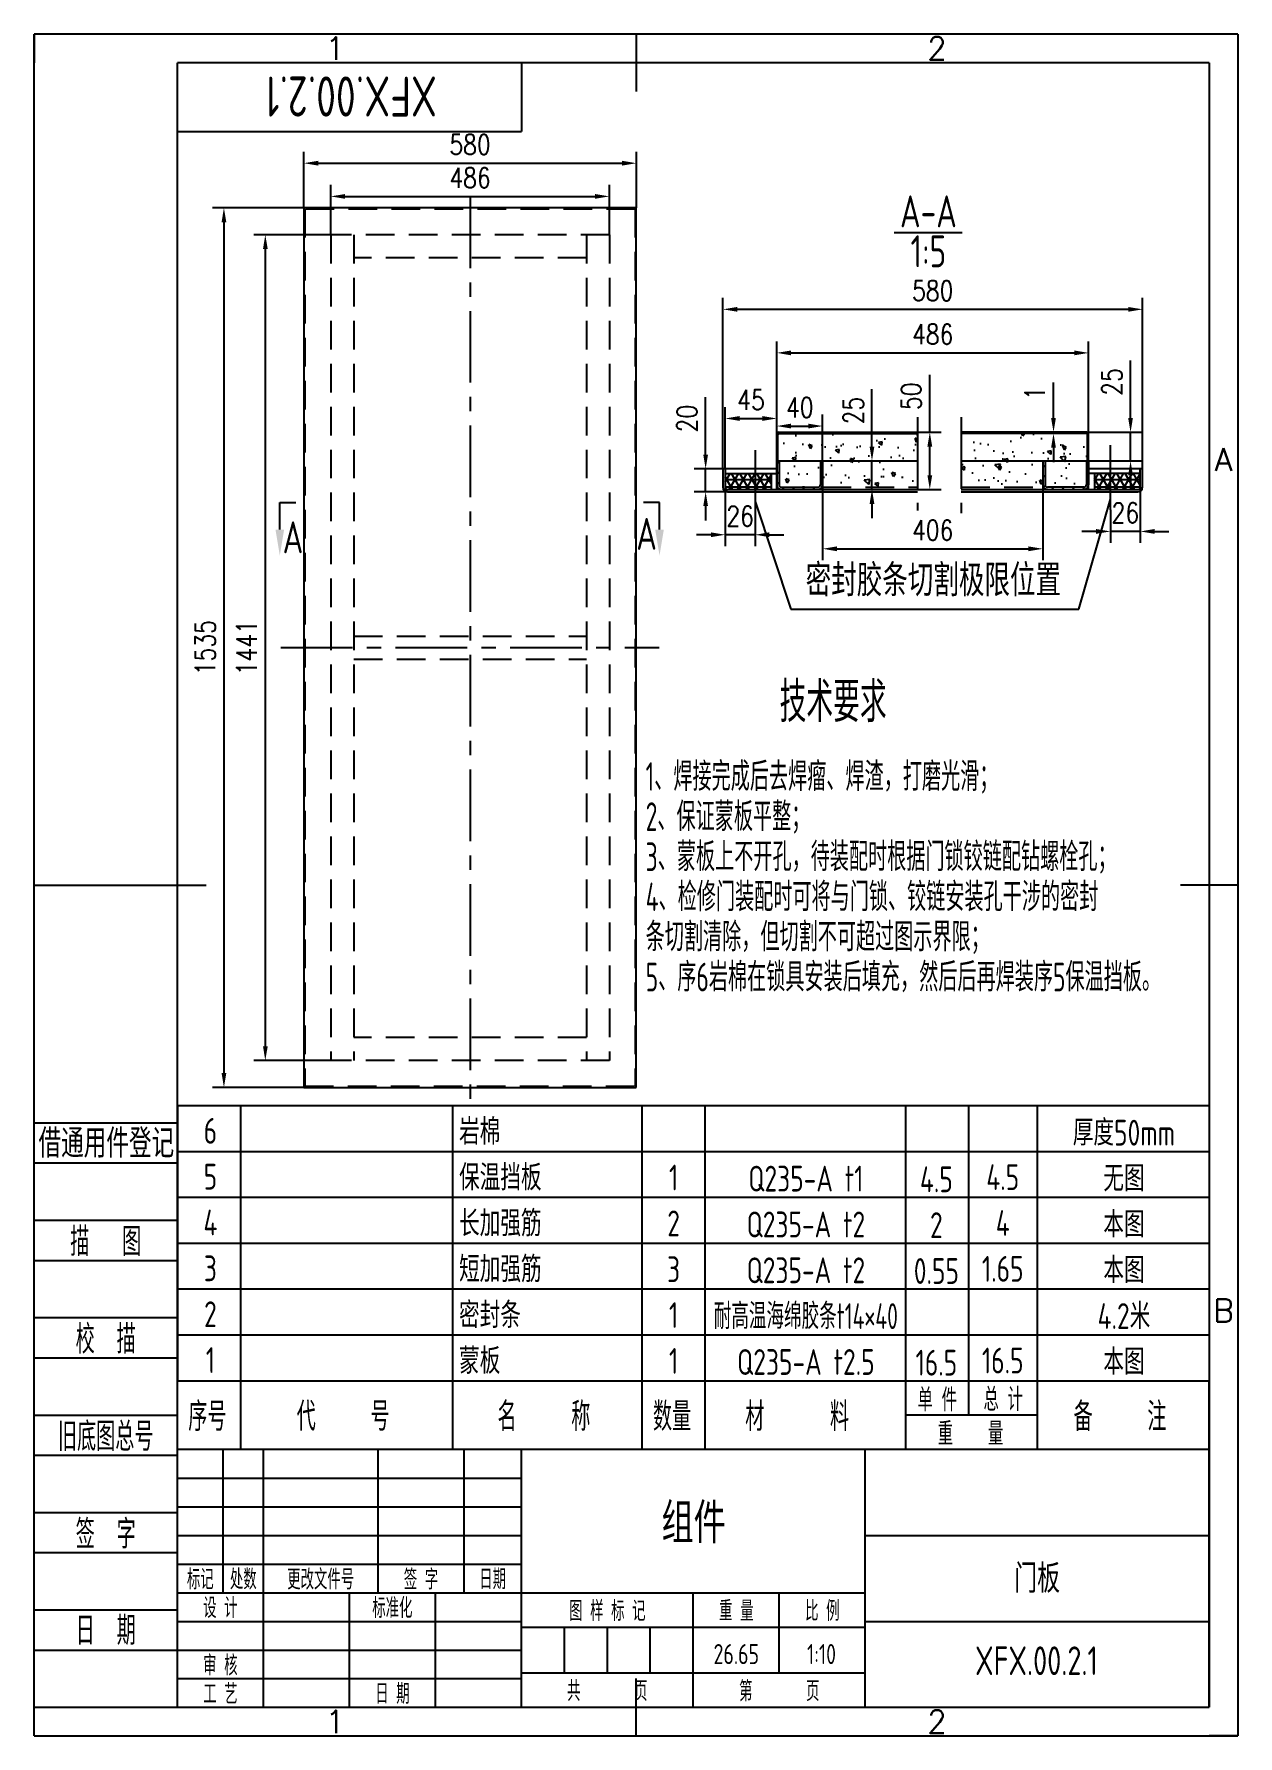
# Model space of a CAD drawing. Header units: inches. Extents: x -250 to 1850, y -50 to 2920.
import ezdxf
from ezdxf.enums import TextEntityAlignment as Align

# ---------------------------------------------------------------- set-up
doc = ezdxf.new("R2010")
doc.units = ezdxf.units.IN
doc.header["$LTSCALE"] = 100
for name, pattern in [('CENTER', [2, 1.25, -0.25, 0.25, -0.25]), ('DASHED', [0.75, 0.5, -0.25]), ('PHANTOM', [2.5, 1.25, -0.25, 0.25, -0.25, 0.25, -0.25])]:
    doc.linetypes.add(name, pattern=pattern)
for name, color, linetype in [('1轮廓实线层', 7, 'Continuous'), ('2细线层', 4, 'Continuous'), ('3中心线层', 1, 'CENTER'), ('4虚线层', 6, 'DASHED'), ('5剖面线层', 2, 'Continuous'), ('6文字层', 3, 'Continuous'), ('7标注层', 4, 'Continuous'), ('8符号标注层', 31, 'Continuous'), ('9双点划线层', 6, 'PHANTOM'), ('图框层', 7, 'Continuous')]:
    doc.layers.add(name, color=color, linetype=linetype)
doc.styles.add('PC_TEXTSTYLE', font='isocp.shx', dxfattribs={"width": 0.8, "bigfont": 'hzfs.shx'})
doc.styles.add('TH_GBDIM', font='romans.shx', dxfattribs={"width": 0.8, "bigfont": 'gbcbig.shx'})
doc.dimstyles.new('TH_GBDIM', dxfattribs={"dimscale": 10, "dimtxt": 3.5, "dimasz": 2.5, "dimexe": 2, "dimexo": 0, "dimgap": 1.5, "dimtad": 1, "dimdec": 1, "dimdsep": 46, "dimtxsty": 'TH_GBDIM', "dimcen": 2.5, "dimclrd": 130, "dimclre": 130, "dimclrt": 3, "dimadec": 0, "dimazin": 2, "dimtfac": 0.714286, "dimtdec": 1, "dimtmove": 0, "dimatfit": 3, "dimfxl": 0, "dimtzin": 0, "dimlwd": -1, "dimlwe": -1, "dimarcsym": 0})
pattern_1 = [(135, (-56.936, 104.058), (-6.735192, -6.735192), [])]
pattern_2 = [(140, (0, 0), (6.2752, 71.726), [7.5, -82.5]), (85, (0, 0), (-75.2192, -13.8751), [6, -66]), (190.4514, (0.52, 5.98), (-68.944, 57.851), [6.374, -70.1142]), (136.1842, (-20, 1e-15), (16.552, 106.724), [11.25, -123.75]), (186.6356, (-18.62, 8.89), (-97.4118, 93.4663), [9.561, -105.1713]), (81.184, (-20, 1e-15), (-97.412, 93.466), [9, -99]), (111, (-15, 10), (40.2619, 59.6907), [7.5, -82.5]), (56, (-15, 10), (-72.515, 24.3315), [6, -66]), (161.4514, (-11.645, 14.974), (-32.253, 84.0223), [6.374, -70.1142]), (127.5, (0, 0), (-33.28939, 1.21599), [0, -65.2, 0, -67, 0, -66.25]), (97.5, (0, 0), (-39.44117, 26.30695), [0, -38.2, 0, -63.7, 0, -25.25]), (57.5, (-1e-15, -22.3), (2.2555, 53.38224), [0, -25, 0, -78, 0, -103.5]), (47.5, (-2e-15, -32.3), (-10.0105, 58.3186), [0, -32.5, 0, -51.8, 0, -73.5])]

# ---------------------------------------------------------------- blocks, each defined once
blk = doc.blocks.new('*D5')
at = {"layer": '7标注层', "color": 130, "transparency": 16777216}
for p, q in [((220.6, 2616.7), (61.2, 2616.7)), ((81.2, 2591.7), (81.2, 1106.7)), ((220.6, 1081.7), (61.2, 1081.7))]:
    blk.add_line(p, q, dxfattribs=at)
for points in [[(77.1, 2591.7), (85.4, 2591.7), (81.2, 2616.7)], [(77.1, 1106.7), (85.4, 1106.7), (81.2, 1081.7)]]:
    blk.add_solid(points, dxfattribs=at)
at = {"layer": 'Defpoints', "color": 0, "transparency": 16777216}
for p in [(220.6, 2616.7), (81.2, 1081.7), (220.6, 1081.7)]:
    blk.add_point(p, dxfattribs=at)
at = {"layer": '7标注层', "color": 3, "transparency": 16777216, "insert": (48.7, 1849.2), "char_height": 35, "attachment_point": 5, "rotation": 90, "style": 'TH_GBDIM'}
blk.add_mtext('1535', dxfattribs=at)
blk = doc.blocks.new('*D6')
at = {"layer": '7标注层', "color": 130, "transparency": 16777216}
for p, q in [((220.6, 2616.7), (220.6, 2714.6)), ((800.6, 2616.7), (800.6, 2714.6)), ((245.6, 2694.6), (775.6, 2694.6))]:
    blk.add_line(p, q, dxfattribs=at)
for points in [[(245.6, 2698.8), (245.6, 2690.4), (220.6, 2694.6)], [(775.6, 2698.8), (775.6, 2690.4), (800.6, 2694.6)]]:
    blk.add_solid(points, dxfattribs=at)
at = {"layer": 'Defpoints', "color": 0, "transparency": 16777216}
for p in [(800.6, 2694.6), (220.6, 2616.7), (800.6, 2616.7)]:
    blk.add_point(p, dxfattribs=at)
at = {"layer": '7标注层', "color": 3, "transparency": 16777216, "insert": (510.6, 2727.1), "char_height": 35, "attachment_point": 5, "style": 'TH_GBDIM'}
blk.add_mtext('580', dxfattribs=at)
blk = doc.blocks.new('*D7')
at = {"layer": '7标注层', "color": 130, "transparency": 16777216}
for p, q in [((267.6, 2569.7), (133.4, 2569.7)), ((153.4, 2544.7), (153.4, 1153.7)), ((267.6, 1128.7), (133.4, 1128.7))]:
    blk.add_line(p, q, dxfattribs=at)
for points in [[(149.3, 2544.7), (157.6, 2544.7), (153.4, 2569.7)], [(149.3, 1153.7), (157.6, 1153.7), (153.4, 1128.7)]]:
    blk.add_solid(points, dxfattribs=at)
at = {"layer": 'Defpoints', "color": 0, "transparency": 16777216}
for p in [(267.6, 2569.7), (153.4, 1128.7), (267.6, 1128.7)]:
    blk.add_point(p, dxfattribs=at)
at = {"layer": '7标注层', "color": 3, "transparency": 16777216, "insert": (120.9, 1849.2), "char_height": 35, "attachment_point": 5, "rotation": 90, "style": 'TH_GBDIM'}
blk.add_mtext('1441', dxfattribs=at)
blk = doc.blocks.new('*D8')
at = {"layer": '7标注层', "color": 130, "transparency": 16777216}
for p, q in [((267.6, 2569.7), (267.6, 2656.7)), ((753.6, 2569.7), (753.6, 2656.7)), ((292.6, 2636.7), (728.6, 2636.7))]:
    blk.add_line(p, q, dxfattribs=at)
for points in [[(292.6, 2640.8), (292.6, 2632.5), (267.6, 2636.7)], [(728.6, 2640.8), (728.6, 2632.5), (753.6, 2636.7)]]:
    blk.add_solid(points, dxfattribs=at)
at = {"layer": 'Defpoints', "color": 0, "transparency": 16777216}
for p in [(753.6, 2636.7), (267.6, 2569.7), (753.6, 2569.7)]:
    blk.add_point(p, dxfattribs=at)
at = {"layer": '7标注层', "color": 3, "transparency": 16777216, "insert": (510.6, 2669.2), "char_height": 35, "attachment_point": 5, "style": 'TH_GBDIM'}
blk.add_mtext('486', dxfattribs=at)
blk = doc.blocks.new('*D9')
at = {"layer": '7标注层', "color": 130, "transparency": 16777216}
for p, q in [((951.6, 2161.1), (951.6, 2459.6)), ((976.6, 2439.6), (1658.6, 2439.6)), ((1683.6, 2161.1), (1683.6, 2459.6))]:
    blk.add_line(p, q, dxfattribs=at)
for points in [[(976.6, 2443.7), (976.6, 2435.4), (951.6, 2439.6)], [(1658.6, 2443.7), (1658.6, 2435.4), (1683.6, 2439.6)]]:
    blk.add_solid(points, dxfattribs=at)
at = {"layer": 'Defpoints', "color": 0, "transparency": 16777216}
for p in [(1683.6, 2439.6), (951.6, 2161.1), (1683.6, 2161.1)]:
    blk.add_point(p, dxfattribs=at)
at = {"layer": '7标注层', "color": 3, "transparency": 16777216, "insert": (1317.6, 2472.1), "char_height": 35, "attachment_point": 5, "style": 'TH_GBDIM'}
blk.add_mtext('580', dxfattribs=at)
blk = doc.blocks.new('*D10')
at = {"layer": '7标注层', "color": 130, "transparency": 16777216}
for p, q in [((1045.6, 2175.1), (1045.6, 2383.6)), ((1589.6, 2175.1), (1589.6, 2383.6)), ((1070.6, 2363.6), (1564.6, 2363.6))]:
    blk.add_line(p, q, dxfattribs=at)
for points in [[(1070.6, 2367.8), (1070.6, 2359.4), (1045.6, 2363.6)], [(1564.6, 2367.8), (1564.6, 2359.4), (1589.6, 2363.6)]]:
    blk.add_solid(points, dxfattribs=at)
at = {"layer": 'Defpoints', "color": 0, "transparency": 16777216}
for p in [(1589.6, 2363.6), (1045.6, 2175.1), (1589.6, 2175.1)]:
    blk.add_point(p, dxfattribs=at)
at = {"layer": '7标注层', "color": 3, "transparency": 16777216, "insert": (1317.6, 2396.1), "char_height": 35, "attachment_point": 5, "style": 'TH_GBDIM'}
blk.add_mtext('486', dxfattribs=at)
blk = doc.blocks.new('*D11')
at = {"layer": '7标注层', "color": 130, "transparency": 16777216}
for p, q in [((1045.6, 2175.1), (1045.6, 2255.9)), ((1070.6, 2235.9), (1100.6, 2235.9)), ((1125.6, 2175.1), (1125.6, 2255.9))]:
    blk.add_line(p, q, dxfattribs=at)
for points in [[(1070.6, 2240.1), (1070.6, 2231.7), (1045.6, 2235.9)], [(1100.6, 2240.1), (1100.6, 2231.7), (1125.6, 2235.9)]]:
    blk.add_solid(points, dxfattribs=at)
at = {"layer": 'Defpoints', "color": 0, "transparency": 16777216}
for p in [(1125.6, 2235.9), (1045.6, 2175.1), (1125.6, 2175.1)]:
    blk.add_point(p, dxfattribs=at)
at = {"layer": '7标注层', "color": 3, "transparency": 16777216, "insert": (1085.6, 2268.4), "char_height": 35, "attachment_point": 5, "style": 'TH_GBDIM'}
blk.add_mtext('40', dxfattribs=at)
blk = doc.blocks.new('*D12')
at = {"layer": '7标注层', "color": 130, "transparency": 16777216}
for p, q in [((921.5, 2186.1), (921.5, 2286.5)), ((951.6, 2161.1), (901.5, 2161.1)), ((921.5, 2121.1), (921.5, 2161.1)), ((959.6, 2121.1), (901.5, 2121.1)), ((921.5, 2096.1), (921.5, 2071.1))]:
    blk.add_line(p, q, dxfattribs=at)
for points in [[(917.3, 2186.1), (925.6, 2186.1), (921.5, 2161.1)], [(917.3, 2096.1), (925.6, 2096.1), (921.5, 2121.1)]]:
    blk.add_solid(points, dxfattribs=at)
at = {"layer": 'Defpoints', "color": 0, "transparency": 16777216}
for p in [(951.6, 2161.1), (921.5, 2121.1), (959.6, 2121.1)]:
    blk.add_point(p, dxfattribs=at)
at = {"layer": '7标注层', "color": 3, "transparency": 16777216, "insert": (889, 2248.8), "char_height": 35, "attachment_point": 5, "rotation": 90, "style": 'TH_GBDIM'}
blk.add_mtext('20', dxfattribs=at)
blk = doc.blocks.new('*D13')
at = {"layer": '7标注层', "color": 130, "transparency": 16777216}
for p, q in [((1211.6, 2200.1), (1211.6, 2300.5)), ((1125.6, 2175.1), (1231.6, 2175.1)), ((1211.6, 2125.1), (1211.6, 2175.1)), ((1117.6, 2125.1), (1231.6, 2125.1)), ((1211.6, 2100.1), (1211.6, 2075.1))]:
    blk.add_line(p, q, dxfattribs=at)
for points in [[(1207.5, 2200.1), (1215.8, 2200.1), (1211.6, 2175.1)], [(1207.5, 2100.1), (1215.8, 2100.1), (1211.6, 2125.1)]]:
    blk.add_solid(points, dxfattribs=at)
at = {"layer": 'Defpoints', "color": 0, "transparency": 16777216}
for p in [(1125.6, 2175.1), (1117.6, 2125.1), (1211.6, 2125.1)]:
    blk.add_point(p, dxfattribs=at)
at = {"layer": '7标注层', "color": 3, "transparency": 16777216, "insert": (1179.1, 2262.8), "char_height": 35, "attachment_point": 5, "rotation": 90, "style": 'TH_GBDIM'}
blk.add_mtext('25', dxfattribs=at)
blk = doc.blocks.new('*D17')
at = {"layer": '7标注层', "color": 130, "transparency": 16777216}
for p, q in [((955.6, 2129.1), (955.6, 2026.2)), ((1007.6, 2091.9), (1007.6, 2026.2)), ((930.6, 2046.2), (905.6, 2046.2)), ((1007.6, 2046.2), (955.6, 2046.2)), ((1032.6, 2046.2), (1057.6, 2046.2))]:
    blk.add_line(p, q, dxfattribs=at)
for points in [[(930.6, 2050.4), (930.6, 2042.1), (955.6, 2046.2)], [(1032.6, 2050.4), (1032.6, 2042.1), (1007.6, 2046.2)]]:
    blk.add_solid(points, dxfattribs=at)
at = {"layer": 'Defpoints', "color": 0, "transparency": 16777216}
for p in [(955.6, 2129.1), (1007.6, 2091.9), (955.6, 2046.2)]:
    blk.add_point(p, dxfattribs=at)
at = {"layer": '7标注层', "color": 3, "transparency": 16777216, "insert": (981.6, 2078.7), "char_height": 35, "attachment_point": 5, "style": 'TH_GBDIM'}
blk.add_mtext('26', dxfattribs=at)
blk = doc.blocks.new('*D18')
at = {"layer": '7标注层', "color": 130, "transparency": 16777216}
for p, q in [((1679.6, 2129.1), (1679.6, 2032)), ((1627.6, 2089.5), (1627.6, 2032)), ((1602.6, 2052), (1577.6, 2052)), ((1679.6, 2052), (1627.6, 2052)), ((1704.6, 2052), (1729.6, 2052))]:
    blk.add_line(p, q, dxfattribs=at)
for points in [[(1602.6, 2056.2), (1602.6, 2047.8), (1627.6, 2052)], [(1704.6, 2056.2), (1704.6, 2047.8), (1679.6, 2052)]]:
    blk.add_solid(points, dxfattribs=at)
at = {"layer": 'Defpoints', "color": 0, "transparency": 16777216}
for p in [(1679.6, 2129.1), (1627.6, 2089.5), (1627.6, 2052)]:
    blk.add_point(p, dxfattribs=at)
at = {"layer": '7标注层', "color": 3, "transparency": 16777216, "insert": (1653.6, 2084.5), "char_height": 35, "attachment_point": 5, "style": 'TH_GBDIM'}
blk.add_mtext('26', dxfattribs=at)
blk = doc.blocks.new('*D19')
at = {"layer": '7标注层', "color": 130, "transparency": 16777216}
for p, q in [((1125.6, 2125.1), (1125.6, 2001.7)), ((1509.6, 2125.1), (1509.6, 2001.7)), ((1150.6, 2021.7), (1484.6, 2021.7))]:
    blk.add_line(p, q, dxfattribs=at)
for points in [[(1150.6, 2025.9), (1150.6, 2017.5), (1125.6, 2021.7)], [(1484.6, 2025.9), (1484.6, 2017.5), (1509.6, 2021.7)]]:
    blk.add_solid(points, dxfattribs=at)
at = {"layer": 'Defpoints', "color": 0, "transparency": 16777216}
for p in [(1125.6, 2125.1), (1509.6, 2125.1), (1509.6, 2021.7)]:
    blk.add_point(p, dxfattribs=at)
at = {"layer": '7标注层', "color": 3, "transparency": 16777216, "insert": (1317.6, 2054.2), "char_height": 35, "attachment_point": 5, "style": 'TH_GBDIM'}
blk.add_mtext('406', dxfattribs=at)
blk = doc.blocks.new('*D21')
at = {"layer": '7标注层', "color": 130, "transparency": 16777216}
for p, q in [((1312.5, 2225.1), (1312.5, 2325.5)), ((1290.8, 2225.1), (1332.5, 2225.1)), ((1312.5, 2150.1), (1312.5, 2200.1)), ((1290.8, 2125.1), (1332.5, 2125.1))]:
    blk.add_line(p, q, dxfattribs=at)
for points in [[(1308.3, 2200.1), (1316.7, 2200.1), (1312.5, 2225.1)], [(1308.3, 2150.1), (1316.7, 2150.1), (1312.5, 2125.1)]]:
    blk.add_solid(points, dxfattribs=at)
at = {"layer": 'Defpoints', "color": 0, "transparency": 16777216}
for p in [(1290.8, 2225.1), (1312.5, 2225.1), (1290.8, 2125.1)]:
    blk.add_point(p, dxfattribs=at)
at = {"layer": '7标注层', "color": 3, "transparency": 16777216, "insert": (1280, 2287.8), "char_height": 35, "attachment_point": 5, "rotation": 90, "style": 'TH_GBDIM'}
blk.add_mtext('50', dxfattribs=at)
blk = doc.blocks.new('*D22')
at = {"layer": '7标注层', "color": 130, "transparency": 16777216}
for p, q in [((1662.7, 2250.1), (1662.7, 2350.5)), ((1443.5, 2225.1), (1682.7, 2225.1)), ((1662.7, 2175.1), (1662.7, 2225.1)), ((1443.5, 2175.1), (1682.7, 2175.1)), ((1662.7, 2150.1), (1662.7, 2125.1))]:
    blk.add_line(p, q, dxfattribs=at)
for points in [[(1658.5, 2250.1), (1666.8, 2250.1), (1662.7, 2225.1)], [(1658.5, 2150.1), (1666.8, 2150.1), (1662.7, 2175.1)]]:
    blk.add_solid(points, dxfattribs=at)
at = {"layer": 'Defpoints', "color": 0, "transparency": 16777216}
for p in [(1443.5, 2225.1), (1662.7, 2225.1), (1443.5, 2175.1)]:
    blk.add_point(p, dxfattribs=at)
at = {"layer": '7标注层', "color": 3, "transparency": 16777216, "insert": (1630.2, 2312.8), "char_height": 35, "attachment_point": 5, "rotation": 90, "style": 'TH_GBDIM'}
blk.add_mtext('25', dxfattribs=at)
blk = doc.blocks.new('*D23')
at = {"layer": '7标注层', "color": 130, "transparency": 16777216}
for p, q in [((1528.3, 2250.1), (1528.3, 2311.8)), ((1534.4, 2225.1), (1508.3, 2225.1)), ((1534.4, 2223.1), (1508.3, 2223.1)), ((1528.3, 2223.1), (1528.3, 2225.1)), ((1528.3, 2198.1), (1528.3, 2173.1))]:
    blk.add_line(p, q, dxfattribs=at)
for points in [[(1524.1, 2250.1), (1532.4, 2250.1), (1528.3, 2225.1)], [(1524.1, 2198.1), (1532.4, 2198.1), (1528.3, 2223.1)]]:
    blk.add_solid(points, dxfattribs=at)
at = {"layer": 'Defpoints', "color": 0, "transparency": 16777216}
for p in [(1528.3, 2225.1), (1534.4, 2225.1), (1534.4, 2223.1)]:
    blk.add_point(p, dxfattribs=at)
at = {"layer": '7标注层', "color": 3, "transparency": 16777216, "insert": (1495.8, 2293.5), "char_height": 35, "attachment_point": 5, "rotation": 90, "style": 'TH_GBDIM'}
blk.add_mtext('1', dxfattribs=at)
blk = doc.blocks.new('*D24')
at = {"layer": '7标注层', "color": 130, "transparency": 16777216}
for p, q in [((955.6, 2161.1), (955.6, 2269.1)), ((1045.6, 2156.8), (1045.6, 2269.1)), ((980.6, 2249.1), (1020.6, 2249.1))]:
    blk.add_line(p, q, dxfattribs=at)
for points in [[(980.6, 2253.3), (980.6, 2244.9), (955.6, 2249.1)], [(1020.6, 2253.3), (1020.6, 2244.9), (1045.6, 2249.1)]]:
    blk.add_solid(points, dxfattribs=at)
at = {"layer": 'Defpoints', "color": 0, "transparency": 16777216}
for p in [(1045.6, 2249.1), (955.6, 2161.1), (1045.6, 2156.8)]:
    blk.add_point(p, dxfattribs=at)
at = {"layer": '7标注层', "color": 3, "transparency": 16777216, "insert": (1000.6, 2281.6), "char_height": 35, "attachment_point": 5, "style": 'TH_GBDIM'}
blk.add_mtext('45', dxfattribs=at)
blk = doc.blocks.new('PC_TITLE_BLOCK')
at = {"layer": '1轮廓实线层'}
for p, q in [((0, 45), (-180, 45)), ((-180, 0), (-180, 45)), ((-172, 20), (-172, 45)), ((-165, 20), (-165, 45)), ((-145, 20), (-145, 45)), ((-130, 20), (-130, 45)), ((-120, 0), (-120, 45)), ((-60, 30), (0, 30)), ((-180, 20), (-60, 20)), ((-165, 0), (-165, 20)), ((-150, 0), (-150, 20)), ((-135, 0), (-135, 20)), ((-60, 15), (0, 15)), ((-180, 0), (0, 0))]:
    blk.add_line(p, q, dxfattribs=at)
at = {"layer": '1轮廓实线层', "color": 7}
for p, q in [((-60, 0), (-60, 45)), ((-180, 25), (-120, 25))]:
    blk.add_line(p, q, dxfattribs=at)
at = {"layer": '2细线层'}
for p, q in [((-180, 40), (-120, 40)), ((-180, 35), (-120, 35)), ((-180, 30), (-120, 30)), ((-90, 0), (-90, 20)), ((-75, 6), (-75, 20)), ((-180, 15), (-120, 15)), ((-120, 14), (-60, 14)), ((-112.5, 6), (-112.5, 14)), ((-105, 6), (-105, 14)), ((-97.5, 6), (-97.5, 14)), ((-180, 10), (-120, 10)), ((-120, 6), (-60, 6)), ((-180, 5), (-120, 5))]:
    blk.add_line(p, q, dxfattribs=at)
at = {"layer": '图框层'}
blk.add_line((0, 0), (0, 45), dxfattribs=at)
at = {"layer": '6文字层', "style": 'PC_TEXTSTYLE', "width": 0.667}
for s, p in [('标记', (-176, 22.5)), ('处数', (-168.5, 22.5)), (' 更改文件号 ', (-155, 22.5)), (' 签 字 ', (-137.5, 22.5)), (' 日期 ', (-125, 22.5)), (' 设 计 ', (-172.5, 17.51)), (' 标准化 ', (-142.5, 17.51)), (' 图 样 标 记 ', (-105, 17)), (' 重 量 ', (-82.5, 17)), (' 比 例 ', (-67.5, 17)), (' 审 核 ', (-172.5, 7.5)), (' 工 艺 ', (-172.5, 2.5)), (' 日 期 ', (-142.5, 2.5)), ('共       页', (-105, 3)), ('第       页', (-75, 3))]:
    blk.add_text(s, height=3.5, dxfattribs=at).set_placement(p, align=Align.MIDDLE)
at = {"layer": '6文字层', "style": 'PC_TEXTSTYLE', "flags": 8}
for tag, height, width, p, p2 in [('企业名称', 5, 1.98445, (-54.29, 34.82), (-5.27, 34.82)), ('产品名称或材料标记', 7, 0.600652, (-113.46, 28.64), (-66.42, 28.64)), ('图样名称', 5, 2.004495, (-54.79, 19.98), (-5.27, 19.98)), ('标准化', 3.5, 1.023147, (-133.83, 15.37), (-120.75, 15.37)), ('审核', 3.5, 1.579393, (-163.99, 5.37), (-150.63, 5.37)), ('重量', 3.5, 1.408247, (-88.46, 7.54), (-76.55, 7.54)), ('比例', 3.5, 1.385287, (-73.35, 7.54), (-61.93, 7.54)), ('图样代号', 5, 2.006536, (-54.79, 5.63), (-5.52, 5.63)), ('工艺', 3.5, 1.621807, (-164.21, 0.37), (-150.89, 0.37)), ('日期', 3.5, 1.560088, (-133.83, 0.37), (-120.75, 0.37)), ('共几页', 3.5, 0.557144, (-108.07, 0.63), (-101.05, 0.63))]:
    blk.add_attdef(tag, text='', height=height, dxfattribs=dict(at, width=width)).set_placement(p, p2, align=Align.FIT)
at = {"layer": '6文字层', "style": 'PC_TEXTSTYLE', "width": 9.905045, "flags": 8}
blk.add_attdef('设计', text='', height=3.5, rotation=358.4644, dxfattribs=at).set_placement((-164.23, 15.37), (-150.37, 15), align=Align.FIT)
at = {"layer": '6文字层', "color": 3, "style": 'PC_TEXTSTYLE', "width": 0.56476, "flags": 8}
blk.add_attdef('第几页', text='', height=3.5, dxfattribs=at).set_placement((-78.29, 0.75), (-71.16, 0.75), align=Align.FIT)
at = {"layer": '6文字层', "ltscale": 10, "style": 'PC_TEXTSTYLE', "flags": 1}
blk.add_attdef('图纸张数', (-58.68, -0.49), '', height=2.5, dxfattribs=at)
blk = doc.blocks.new('PC_FJL_BLOCK')
at = {"layer": '2细线层'}
for p, q in [((-25, 102), (0, 102)), ((-25, 95), (0, 95)), ((-25, 85), (0, 85)), ((-25, 78), (0, 78)), ((-25, 68), (0, 68)), ((-25, 61), (0, 61)), ((-25, 51), (0, 51)), ((-25, 44), (0, 44)), ((-25, 34), (0, 34)), ((-25, 27), (0, 27)), ((-25, 17), (0, 17)), ((-25, 10), (0, 10)), ((-25, 0), (0, 0))]:
    blk.add_line(p, q, dxfattribs=at)
at = {"layer": '6文字层', "color": 3, "style": 'PC_TEXTSTYLE', "width": 0.715685}
blk.add_text('借通用件登记', height=5, dxfattribs=at).set_placement((-24.22, 95.91), (-0.56, 95.91), align=Align.FIT)
at = {"layer": '6文字层', "color": 3, "style": 'PC_TEXTSTYLE'}
for s, width, p in [('描   图', 0.6667, (-12.5, 81.5)), ('校  描', 0.667, (-12.5, 64.5)), ('旧底图总号', 0.667, (-12.5, 47.5)), ('签  字', 0.667, (-12.5, 30.5)), ('日  期', 0.667, (-12.49, 13.6))]:
    blk.add_text(s, height=5, dxfattribs=dict(at, width=width)).set_placement(p, align=Align.MIDDLE)
at = {"layer": '6文字层', "style": 'PC_TEXTSTYLE'}
for tag, width, p, p2 in [('借通用件登记', 0.671328, (-23.44, 86.36), (-1.25, 86.36)), ('描图', 2.120922, (-23.44, 69.36), (-1.25, 69.36)), ('校图', 2.149976, (-23.75, 52.06), (-1.25, 52.06)), ('旧底图总号', 0.761452, (-22.84, 35.67), (-1.86, 35.67)), ('签字', 2.026939, (-23.14, 18.37), (-1.56, 18.37)), ('日期', 1.89999, (-22.84, 1.37), (-2.17, 1.37))]:
    blk.add_attdef(tag, text='', height=5, dxfattribs=dict(at, width=width)).set_placement(p, p2, align=Align.FIT)
blk = doc.blocks.new('PC_TYDH_BLOCK')
at = {"layer": '2细线层', "linetype": 'Continuous'}
for p in [(60, 0), (0, -12)]:
    blk.add_line(p, (60, -12), dxfattribs=at)
at = {"layer": '6文字层', "style": 'PC_TEXTSTYLE', "width": 1.815486}
blk.add_attdef('图样代号', text='', height=7, rotation=180, dxfattribs=at).set_placement((58.24, -2.4), (2.35, -2.4), align=Align.FIT)
blk = doc.blocks.new('PC_MXBTITLERECORD')
at = {"layer": '1轮廓实线层'}
for p, q in [((-180, 0), (-180, 12)), ((0, 0), (0, 12))]:
    blk.add_line(p, q, dxfattribs=at)
at = {"layer": '2细线层'}
for p, q in [((-169, 12), (-169, 0)), ((-132, 12), (-132, 0)), ((-99, 12), (-99, 0)), ((-88, 12), (-88, 0)), ((-53, 12), (-53, 0)), ((-42, 12), (-42, 6)), ((-30, 12), (-30, 0)), ((-30, 6), (-53, 6))]:
    blk.add_line(p, q, dxfattribs=at)
at = {"style": 'PC_TEXTSTYLE', "flags": 1}
blk.add_attdef('Fo oFShowMe', (-53, 6), '', height=0.00000005, dxfattribs=at)
at = {"layer": '6文字层', "style": 'PC_TEXTSTYLE', "width": 0.667}
for s, height, p in [('单 件', 4, (-47.45, 8.84)), ('总 计', 4, (-35.96, 8.94)), ('序号', 5, (-174.77, 6)), ('代     号', 5, (-151.09, 6)), ('名     称', 5, (-116.06, 6)), ('数量', 5, (-93.71, 6)), ('材      料', 5, (-71.89, 6)), ('备     注', 5, (-15.57, 6)), ('重    量', 4, (-41.65, 2.94))]:
    blk.add_text(s, height=height, dxfattribs=at).set_placement(p, align=Align.MIDDLE)
blk = doc.blocks.new('PC_MXB_BLOCK')
at = {"layer": '1轮廓实线层'}
for p, q in [((-180, 8), (-180, 0)), ((0, 8), (0, 0))]:
    blk.add_line(p, q, dxfattribs=at)
at = {"layer": '2细线层'}
for p, q in [((-180, 8), (0, 8)), ((-169, 8), (-169, 0)), ((-132, 8), (-132, 0)), ((-99, 8), (-99, 0)), ((-88, 8), (-88, 0)), ((-53, 8), (-53, 0)), ((-42, 8), (-42, 0)), ((-30, 8), (-30, 0)), ((-180, 0), (0, 0))]:
    blk.add_line(p, q, dxfattribs=at)
at = {"layer": '6文字层', "style": 'PC_TEXTSTYLE'}
for tag, width, p, p2 in [('序号', 0.769182, (-178.38, 1.35), (-170.09, 1.35)), ('代号', 3.14773, (-168.05, 1.35), (-134.11, 1.35)), ('名称', 2.802424, (-130.87, 1.2), (-100.28, 1.2)), ('数量', 0.817449, (-97.88, 1.2), (-89, 1.2)), ('材料', 2.943328, (-86.43, 1.01), (-54.3, 1.01)), ('总重', 0.958888, (-41.2, 1.27), (-30.86, 1.27)), ('备注', 2.494074, (-28.61, 1.02), (-1.16, 1.02)), ('单重', 0.854038, (-52.21, 0.89), (-43, 0.89))]:
    blk.add_attdef(tag, text='', height=4.5, dxfattribs=dict(at, width=width)).set_placement(p, p2, align=Align.FIT)

msp = doc.modelspace()

# ---------------------------------------------------------------- hatches: boundary and pattern name
at = {"layer": '5剖面线层'}
h = msp.add_hatch(dxfattribs=at)
h.set_pattern_fill('ANSI31', color=256, scale=3, angle=90)
h.set_pattern_definition(pattern_1)
h.paths.add_polyline_path([(1290.81, 2223.15), (1290.81, 2225.15), (1049.6, 2225.15, 0.4142136), (1045.6, 2221.15), (1045.6, 2175.15), (1047.6, 2175.15), (1047.6, 2221.15, -0.4142136), (1049.6, 2223.15)])
h = msp.add_hatch(dxfattribs=at)
h.set_pattern_fill('混凝土', color=256, scale=10, angle=90)
h.set_pattern_definition(pattern_2)
h.paths.add_polyline_path([(1290.81, 2223.15), (1049.6, 2223.15, 0.4142136), (1047.6, 2221.15), (1047.6, 2175.15), (1290.81, 2175.15)])
h.paths.add_polyline_path([(1121.6, 2175.15), (1049.6, 2175.15), (1049.6, 2133.15, 0.4142136), (1053.6, 2129.15), (1117.6, 2129.15, 0.4142136), (1121.6, 2133.15)])
h.paths.add_polyline_path([(1290.81, 2175.15), (1125.6, 2175.15), (1125.6, 2129.15), (1290.81, 2129.15)])
h = msp.add_hatch(dxfattribs=at)
h.set_pattern_fill('ANSI31', color=256, scale=3, angle=90)
h.set_pattern_definition(pattern_1)
h.paths.add_polyline_path([(1585.57, 2223.15, -0.4142136), (1587.57, 2221.15), (1587.57, 2175.15), (1589.57, 2175.15), (1589.57, 2221.15, 0.4142136), (1585.57, 2225.15), (1367.45, 2225.15), (1367.45, 2223.15)])
h = msp.add_hatch(dxfattribs=at)
h.set_pattern_fill('混凝土', color=256, scale=10, angle=90)
h.set_pattern_definition(pattern_2)
h.paths.add_polyline_path([(1509.57, 2175.15), (1367.45, 2175.15), (1367.45, 2129.15), (1509.57, 2129.15)])
h.paths.add_polyline_path([(1585.57, 2175.15), (1513.57, 2175.15), (1513.57, 2133.15, 0.4142136), (1517.57, 2129.15), (1581.57, 2129.15, 0.4142136), (1585.57, 2133.15)])
h.paths.add_polyline_path([(1587.57, 2221.15, 0.4142136), (1585.57, 2223.15), (1367.45, 2223.15), (1367.45, 2175.15), (1509.57, 2175.15), (1587.57, 2175.15)])
h = msp.add_hatch(dxfattribs=at)
h.set_pattern_fill('ANSI31', color=256, scale=4)
h.set_pattern_definition([(45, (-1300.291, -1972.055), (-8.980256, 8.980256), [])])
h.paths.add_polyline_path([(1049.6, 2175.15), (1045.6, 2175.15), (1045.6, 2133.15, 0.4142136), (1053.6, 2125.15), (1117.6, 2125.15, 0.4142136), (1125.6, 2133.15), (1125.6, 2175.15), (1121.6, 2175.15), (1121.6, 2133.15, -0.4142136), (1117.6, 2129.15), (1053.6, 2129.15, -0.4142136), (1049.6, 2133.15)])
h = msp.add_hatch(dxfattribs=at)
h.set_pattern_fill('ANSI31', color=256, scale=4)
h.set_pattern_definition([(45, (-1728.317, -1972.055), (-8.980256, 8.980256), [])])
h.paths.add_polyline_path([(1585.57, 2175.15), (1589.57, 2175.15), (1589.57, 2133.15, -0.4142136), (1581.57, 2125.15), (1517.57, 2125.15, -0.4142136), (1509.57, 2133.15), (1509.57, 2175.15), (1513.57, 2175.15), (1513.57, 2133.15, 0.4142136), (1517.57, 2129.15), (1581.57, 2129.15, 0.4142136), (1585.57, 2133.15)])
h = msp.add_hatch(dxfattribs=at)
h.set_pattern_fill('NET3', color=256, scale=4)
h.set_pattern_definition([(0, (-1300.291, -1972.055), (0, 12.7), []), (60, (-1300.291, -1972.055), (-10.998523, 6.35), []), (120, (-1300.291, -1972.055), (-10.998523, -6.35), [])])
h.paths.add_polyline_path([(955.6, 2153.15), (955.6, 2129.15, 0.4142136), (959.6, 2125.15), (1035.6, 2125.15), (1035.6, 2153.15)])
h = msp.add_hatch(dxfattribs=at)
h.set_pattern_fill('NET3', color=256, scale=4)
h.set_pattern_definition([(0, (-1728.317, -1972.055), (0, 12.7), []), (60, (-1728.317, -1972.055), (-10.998523, 6.35), []), (120, (-1728.317, -1972.055), (-10.998523, -6.35), [])])
h.paths.add_polyline_path([(1599.57, 2153.15), (1679.57, 2153.15), (1679.57, 2129.15, -0.4142136), (1675.57, 2125.15), (1599.57, 2125.15)])

# ---------------------------------------------------------------- linework, layer by layer
for p, q in [((1250.52, 2573.86), (1369.11, 2573.86)), ((1045.6, 2175.15), (1045.6, 2133.15)), ((1589.57, 2175.15), (1589.57, 2133.15)), ((1035.6, 2153.15), (1035.6, 2125.15))]:
    msp.add_line(p, q)
at = {"layer": '1轮廓实线层'}
for p, q in [((800, 2920), (800, 2820)), ((-250, 1435), (50, 1435)), ((1850, 1435), (1750, 1435)), ((800, -50), (800, 50))]:
    msp.add_line(p, q, dxfattribs=at)
at = {"layer": '1轮廓实线层', "color": 0}
for p, q in [((220.57, 2616.67), (220.57, 1081.67)), ((800.57, 2616.67), (220.57, 2616.67)), ((800.57, 1081.67), (800.57, 2616.67)), ((220.57, 1081.67), (800.57, 1081.67))]:
    msp.add_line(p, q, dxfattribs=at)
at = {"layer": '2细线层'}
for p, q in [((-250, -50), (-250, 2920)), ((1850, 2920), (-250, 2920)), ((-250, 2920), (-250, 2870)), ((800, 2920), (800, 2870)), ((1850, 2920), (1850, -50)), ((1045.6, 2125.15), (1045.6, 2221.15)), ((1047.6, 2175.15), (1047.6, 2221.15)), ((1049.6, 2225.15), (1290.81, 2225.15)), ((1049.6, 2223.15), (1290.81, 2223.15)), ((1585.57, 2225.15), (1367.45, 2225.15)), ((1585.57, 2223.15), (1367.45, 2223.15)), ((1587.57, 2175.15), (1587.57, 2221.15)), ((1589.57, 2125.15), (1589.57, 2221.15)), ((1045.6, 2175.15), (1290.81, 2175.15)), ((1049.6, 2175.15), (1049.6, 2133.15)), ((1121.6, 2175.15), (1121.6, 2133.15)), ((1125.6, 2175.15), (1125.6, 2125.15)), ((1367.45, 2175.15), (1589.57, 2175.15)), ((1509.57, 2175.15), (1509.57, 2125.15)), ((1513.57, 2175.15), (1513.57, 2133.15)), ((1585.57, 2175.15), (1585.57, 2133.15)), ((951.6, 2161.15), (951.6, 2129.15)), ((1045.6, 2161.15), (951.6, 2161.15)), ((955.6, 2161.15), (955.6, 2129.15)), ((955.6, 2153.15), (1045.6, 2153.15)), ((1683.57, 2161.15), (1589.57, 2161.15)), ((1679.57, 2153.15), (1589.57, 2153.15)), ((1599.57, 2153.15), (1599.57, 2125.15)), ((1679.57, 2129.15), (1679.57, 2161.15)), ((1683.57, 2129.15), (1683.57, 2161.15)), ((959.6, 2125.15), (1290.81, 2125.15)), ((959.6, 2121.15), (1290.81, 2121.15)), ((1053.6, 2129.15), (1117.6, 2129.15)), ((1367.45, 2125.15), (1675.57, 2125.15)), ((1367.45, 2121.15), (1675.57, 2121.15)), ((1581.57, 2129.15), (1517.57, 2129.15)), ((1007.6, 2104.18), (1070.37, 1916.23)), ((1572.55, 1916.23), (1627.57, 2108.26)), ((1070.37, 1916.23), (1572.55, 1916.23)), ((1850, 1435), (1800, 1435)), ((-250, -50), (-250, 0)), ((800, -50), (800, 0)), ((-250, -50), (1850, -50)), ((1850, -50), (1800, -50))]:
    msp.add_line(p, q, dxfattribs=at)
for centre, radius, start, end in [((1049.6, 2221.15), 4, 90, 180), ((1049.6, 2221.15), 2, 90, 180), ((1585.57, 2221.15), 4, 0, 90), ((1585.57, 2221.15), 2, 0, 90), ((959.6, 2129.15), 8, 180, 270), ((959.6, 2129.15), 4, 180, 270), ((1053.6, 2133.15), 8, 180, 270), ((1053.6, 2133.15), 4, 180, 270), ((1117.6, 2133.15), 4, 270, 0), ((1117.6, 2133.15), 8, 270, 0), ((1517.57, 2133.15), 8, 180, 270), ((1517.57, 2133.15), 4, 180, 270), ((1581.57, 2133.15), 4, 270, 0), ((1581.57, 2133.15), 8, 270, 0), ((1675.57, 2129.15), 4, 270, 0), ((1675.57, 2129.15), 8, 270, 0)]:
    msp.add_arc(centre, radius, start, end, dxfattribs=at)
at = {"layer": '3中心线层'}
for p, q in [((510.57, 2636.67), (510.57, 1051.67)), ((180.57, 1849.17), (840.57, 1849.17))]:
    msp.add_line(p, q, dxfattribs=at)
at = {"layer": '4虚线层', "color": 6}
for p, q in [((222.57, 2614.67), (222.57, 1083.67)), ((798.57, 2614.67), (222.57, 2614.67)), ((798.57, 2614.67), (798.57, 1083.67)), ((267.57, 2569.67), (267.57, 1128.67)), ((753.57, 2569.67), (267.57, 2569.67)), ((307.57, 2569.67), (307.57, 1128.67)), ((713.57, 2569.67), (713.57, 1128.67)), ((753.57, 2569.67), (753.57, 1128.67)), ((713.57, 2529.67), (307.57, 2529.67)), ((307.57, 1869.17), (713.57, 1869.17)), ((307.57, 1829.17), (713.57, 1829.17)), ((713.57, 1168.67), (307.57, 1168.67)), ((753.57, 1128.67), (267.57, 1128.67)), ((222.57, 1083.67), (798.57, 1083.67))]:
    msp.add_line(p, q, dxfattribs=at)
at = {"layer": '4虚线层'}
for p, q in [((1125.6, 2129.15), (1290.81, 2129.15)), ((1367.45, 2129.15), (1509.57, 2129.15))]:
    msp.add_line(p, q, dxfattribs=at)
at = {"layer": '7标注层', "color": 130}
for p, q in [((178.66, 2055.11), (178.66, 2102.55)), ((841.02, 2055.11), (841.02, 2102.55))]:
    msp.add_line(p, q, dxfattribs=at)
for points in [[(171.16, 2055.11), (186.16, 2055.11), (178.66, 2010.11)], [(848.52, 2055.11), (833.52, 2055.11), (841.02, 2010.11)]]:
    msp.add_solid(points, dxfattribs=at)
at = {"layer": '8符号标注层', "color": 7}
for p, q in [((178.66, 2102.55), (206.78, 2102.55)), ((841.02, 2102.55), (812.89, 2102.55))]:
    msp.add_line(p, q, dxfattribs=at)
at = {"layer": '9双点划线层'}
for p, q in [((1290.81, 2251.63), (1290.81, 2088.72)), ((1367.45, 2251.63), (1367.45, 2084.08)), ((1627.57, 2089.51), (1627.57, 2202.81)), ((1007.6, 2194.07), (1007.6, 2091.87))]:
    msp.add_line(p, q, dxfattribs=at)
at = {"layer": '图框层'}
for p, q in [((0, 0), (0, 2870)), ((1800, 2870), (0, 2870)), ((1800, 2870), (1800, 0)), ((0, 0), (1800, 0))]:
    msp.add_line(p, q, dxfattribs=at)

# ---------------------------------------------------------------- block references
ref = msp.add_blockref('PC_TYDH_BLOCK', (0, 2870), dxfattribs=dict(at, xscale=10, yscale=10, zscale=10))
ref.add_attrib('图样代号', 'XFX.00.2.1', dxfattribs={"layer": '6文字层', "height": 70, "rotation": 180, "style": 'PC_TEXTSTYLE', "width": 0.8}).set_placement((302.93, 2845.97), align=Align.CENTER)
ref = msp.add_blockref('PC_MXB_BLOCK', (1800, 970), dxfattribs=dict(at, xscale=10, yscale=10, zscale=10))
ref.add_attrib('序号', '6', dxfattribs={"layer": '6文字层', "height": 45, "style": 'PC_TEXTSTYLE', "width": 0.8}).set_placement((57.65, 983.49), align=Align.CENTER)
ref.add_attrib('名称', '岩棉', (491.33, 981.95), dxfattribs={"layer": '6文字层', "height": 45, "style": 'PC_TEXTSTYLE', "width": 0.8})
ref.add_attrib('备注', '厚度50mm', dxfattribs={"layer": '6文字层', "height": 45, "style": 'PC_TEXTSTYLE', "width": 0.8}).set_placement((1651.15, 980.25), align=Align.CENTER)
at = {"layer": '图框层', "xscale": 10, "yscale": 10, "zscale": 10}
for name, p in [('PC_FJL_BLOCK', (0, 0)), ('PC_MXBTITLERECORD', (1800, 450))]:
    msp.add_blockref(name, p, dxfattribs=at)
at = {"layer": '图框层'}
ref = msp.add_blockref('PC_MXB_BLOCK', (1800, 890), dxfattribs=dict(at, xscale=10, yscale=10, zscale=10))
ref.add_attrib('材料', 'Q235-A t1', dxfattribs={"layer": '6文字层', "height": 45, "style": 'PC_TEXTSTYLE', "width": 0.8}).set_placement((1096.31, 900.1), align=Align.CENTER)
ref.add_attrib('序号', '5', dxfattribs={"layer": '6文字层', "height": 45, "style": 'PC_TEXTSTYLE', "width": 0.8}).set_placement((57.65, 903.49), align=Align.CENTER)
ref.add_attrib('名称', '保温挡板', (491.33, 901.95), dxfattribs={"layer": '6文字层', "height": 45, "style": 'PC_TEXTSTYLE', "width": 0.8})
ref.add_attrib('数量', '1', dxfattribs={"layer": '6文字层', "height": 45, "style": 'PC_TEXTSTYLE', "width": 0.8}).set_placement((865.6, 901.95), align=Align.CENTER)
ref.add_attrib('备注', '无图', dxfattribs={"layer": '6文字层', "height": 45, "style": 'PC_TEXTSTYLE', "width": 0.8}).set_placement((1651.15, 900.25), align=Align.CENTER)
ref.add_attrib('单重', '4.5', dxfattribs={"layer": '6文字层', "height": 45, "style": 'PC_TEXTSTYLE', "width": 0.8}).set_placement((1323.97, 898.87), align=Align.CENTER)
ref.add_attrib('总重', '4.5', dxfattribs={"layer": '6文字层', "height": 45, "style": 'PC_TEXTSTYLE', "width": 0.8}).set_placement((1439.74, 902.66), align=Align.CENTER)
ref = msp.add_blockref('PC_MXB_BLOCK', (1800, 810), dxfattribs=dict(at, xscale=10, yscale=10, zscale=10))
ref.add_attrib('材料', 'Q235-A t2', dxfattribs={"layer": '6文字层', "height": 45, "style": 'PC_TEXTSTYLE', "width": 0.8}).set_placement((1096.31, 820.1), align=Align.CENTER)
ref.add_attrib('序号', '4', dxfattribs={"layer": '6文字层', "height": 45, "style": 'PC_TEXTSTYLE', "width": 0.8}).set_placement((57.65, 823.49), align=Align.CENTER)
ref.add_attrib('名称', '长加强筋', (491.33, 821.95), dxfattribs={"layer": '6文字层', "height": 45, "style": 'PC_TEXTSTYLE', "width": 0.8})
ref.add_attrib('数量', '2', dxfattribs={"layer": '6文字层', "height": 45, "style": 'PC_TEXTSTYLE', "width": 0.8}).set_placement((865.6, 821.95), align=Align.CENTER)
ref.add_attrib('备注', '本图', dxfattribs={"layer": '6文字层', "height": 45, "style": 'PC_TEXTSTYLE', "width": 0.8}).set_placement((1651.15, 820.25), align=Align.CENTER)
ref.add_attrib('单重', '2', dxfattribs={"layer": '6文字层', "height": 45, "style": 'PC_TEXTSTYLE', "width": 0.8}).set_placement((1323.97, 818.87), align=Align.CENTER)
ref.add_attrib('总重', '4', dxfattribs={"layer": '6文字层', "height": 45, "style": 'PC_TEXTSTYLE', "width": 0.8}).set_placement((1439.74, 822.66), align=Align.CENTER)
ref = msp.add_blockref('PC_MXB_BLOCK', (1800, 730), dxfattribs=dict(at, xscale=10, yscale=10, zscale=10))
ref.add_attrib('材料', 'Q235-A t2', dxfattribs={"layer": '6文字层', "height": 45, "style": 'PC_TEXTSTYLE', "width": 0.8}).set_placement((1096.31, 740.1), align=Align.CENTER)
ref.add_attrib('序号', '3', dxfattribs={"layer": '6文字层', "height": 45, "style": 'PC_TEXTSTYLE', "width": 0.8}).set_placement((57.65, 743.49), align=Align.CENTER)
ref.add_attrib('名称', '短加强筋', (491.33, 741.95), dxfattribs={"layer": '6文字层', "height": 45, "style": 'PC_TEXTSTYLE', "width": 0.8})
ref.add_attrib('数量', '3', dxfattribs={"layer": '6文字层', "height": 45, "style": 'PC_TEXTSTYLE', "width": 0.8}).set_placement((865.6, 741.95), align=Align.CENTER)
ref.add_attrib('备注', '本图', dxfattribs={"layer": '6文字层', "height": 45, "style": 'PC_TEXTSTYLE', "width": 0.8}).set_placement((1651.15, 740.25), align=Align.CENTER)
ref.add_attrib('单重', '0.55', dxfattribs={"layer": '6文字层', "height": 45, "style": 'PC_TEXTSTYLE', "width": 0.8}).set_placement((1323.97, 738.87), align=Align.CENTER)
ref.add_attrib('总重', '1.65', dxfattribs={"layer": '6文字层', "height": 45, "style": 'PC_TEXTSTYLE', "width": 0.8}).set_placement((1439.74, 742.66), align=Align.CENTER)
ref = msp.add_blockref('PC_MXB_BLOCK', (1800, 650), dxfattribs=dict(at, xscale=10, yscale=10, zscale=10))
ref.add_attrib('材料', '耐高温海绵胶条t14×40', dxfattribs={"layer": '6文字层', "height": 45, "style": 'PC_TEXTSTYLE', "width": 0.589417}).set_placement((935.67, 660.1), (1256.96, 660.1), align=Align.FIT)
ref.add_attrib('序号', '2', dxfattribs={"layer": '6文字层', "height": 45, "style": 'PC_TEXTSTYLE', "width": 0.8}).set_placement((57.65, 663.49), align=Align.CENTER)
ref.add_attrib('名称', '密封条', (491.33, 661.95), dxfattribs={"layer": '6文字层', "height": 45, "style": 'PC_TEXTSTYLE', "width": 0.8})
ref.add_attrib('数量', '1', dxfattribs={"layer": '6文字层', "height": 45, "style": 'PC_TEXTSTYLE', "width": 0.8}).set_placement((865.6, 661.95), align=Align.CENTER)
ref.add_attrib('备注', '4.2米', dxfattribs={"layer": '6文字层', "height": 45, "style": 'PC_TEXTSTYLE', "width": 0.8}).set_placement((1651.15, 660.25), align=Align.CENTER)
ref = msp.add_blockref('PC_MXB_BLOCK', (1800, 570), dxfattribs=dict(at, xscale=10, yscale=10, zscale=10))
ref.add_attrib('材料', 'Q235-A t2.5', dxfattribs={"layer": '6文字层', "height": 45, "style": 'PC_TEXTSTYLE', "width": 0.8}).set_placement((1096.31, 580.1), align=Align.CENTER)
ref.add_attrib('序号', '1', dxfattribs={"layer": '6文字层', "height": 45, "style": 'PC_TEXTSTYLE', "width": 0.8}).set_placement((57.65, 583.49), align=Align.CENTER)
ref.add_attrib('名称', '蒙板', (491.33, 581.95), dxfattribs={"layer": '6文字层', "height": 45, "style": 'PC_TEXTSTYLE', "width": 0.8})
ref.add_attrib('数量', '1', dxfattribs={"layer": '6文字层', "height": 45, "style": 'PC_TEXTSTYLE', "width": 0.8}).set_placement((865.6, 581.95), align=Align.CENTER)
ref.add_attrib('备注', '本图', dxfattribs={"layer": '6文字层', "height": 45, "style": 'PC_TEXTSTYLE', "width": 0.8}).set_placement((1651.15, 580.25), align=Align.CENTER)
ref.add_attrib('单重', '16.5', dxfattribs={"layer": '6文字层', "height": 45, "style": 'PC_TEXTSTYLE', "width": 0.8}).set_placement((1323.97, 578.87), align=Align.CENTER)
ref.add_attrib('总重', '16.5', dxfattribs={"layer": '6文字层', "height": 45, "style": 'PC_TEXTSTYLE', "width": 0.8}).set_placement((1439.74, 582.66), align=Align.CENTER)
ref = msp.add_blockref('PC_TITLE_BLOCK', (1800, 0), dxfattribs=dict(at, xscale=10, yscale=10, zscale=10))
ref.add_attrib('重量', '26.65', dxfattribs={"layer": '6文字层', "height": 35, "style": 'PC_TEXTSTYLE', "width": 0.8}).set_placement((974.97, 75.42), align=Align.CENTER)
ref.add_attrib('产品名称或材料标记', '组件', dxfattribs={"layer": '6文字层', "height": 70, "style": 'PC_TEXTSTYLE', "width": 0.8}).set_placement((900.58, 286.35), align=Align.CENTER)
ref.add_attrib('图样名称', '门板', dxfattribs={"layer": '6文字层', "height": 50, "style": 'PC_TEXTSTYLE', "width": 0.8}).set_placement((1499.73, 199.78), align=Align.CENTER)
ref.add_attrib('图样代号', 'XFX.00.2.1', dxfattribs={"layer": '6文字层', "height": 50, "style": 'PC_TEXTSTYLE', "width": 0.8}).set_placement((1498.5, 56.3), align=Align.CENTER)
ref.add_attrib('比例', '1:10', dxfattribs={"layer": '6文字层', "height": 35, "style": 'PC_TEXTSTYLE', "width": 0.8}).set_placement((1123.59, 75.42), align=Align.CENTER)

# ---------------------------------------------------------------- texts
at = {"layer": '6文字层', "style": 'TH_GBDIM'}
for s, p in [('1', (275, 2895)), ('2', (1325, 2895)), ('A', (1825, 2177.5)), ('B', (1825, 692.5)), ('1', (275, -25)), ('2', (1325, -25))]:
    msp.add_text(s, height=40, dxfattribs=at).set_placement(p, align=Align.MIDDLE)
at = {"layer": '6文字层', "style": 'PC_TEXTSTYLE', "width": 0.667}
msp.add_text('技术要求', height=70, dxfattribs=at).set_placement((1143.85, 1789.31), align=Align.TOP_CENTER)
for s, p in [('1、焊接完成后去焊瘤、焊渣，打磨光滑；', (816.86, 1649.31)), ('2、保证蒙板平整；', (816.86, 1579.31)), ('3、蒙板上不开孔，待装配时根据门锁铰链配钻螺栓孔；', (816.86, 1509.31)), ('4、检修门装配时可将与门锁、铰链安装孔干涉的密封', (816.86, 1439.31)), ('条切割清除，但切割不可超过图示界限；', (816.86, 1369.31)), ('5、序6岩棉在锁具安装后填充，然后后再焊装序5保温挡板。', (816.86, 1299.31))]:
    msp.add_text(s, height=50, dxfattribs=at).set_placement(p, align=Align.TOP_LEFT)
at = {"layer": '6文字层', "attachment_point": 2, "style": 'PC_TEXTSTYLE'}
for s, insert, char_height in [('A-A', (1310.09, 2638.4), 55.676), ('1:5', (1310.09, 2568.69), 55.676), ('A', (201.63, 2069.64), 55.68), ('A', (818.46, 2075.56), 55.68), ('密封胶条切割极限位置', (1318.72, 1994.53), 55.676)]:
    msp.add_mtext(s, dxfattribs=dict(at, insert=insert, char_height=char_height))

# ---------------------------------------------------------------- dimensions: what is measured, and where the dimension line sits
at = {"layer": '7标注层'}
for base, p1, p2, picture, middle in [((800.57, 2694.62), (220.57, 2616.67), (800.57, 2616.67), '*D6', (510.57, 2694.62)), ((753.57, 2636.67), (267.57, 2569.67), (753.57, 2569.67), '*D8', (510.57, 2636.67))]:
    dim = msp.add_linear_dim(base=base, p1=p1, p2=p2, dimstyle='TH_GBDIM', dxfattribs=at)
    dim.commit()
    dim.dimension.update_dxf_attribs({"geometry": picture, "text_midpoint": middle, "dimtype": 160})
for base, p1, p2, picture, middle in [((81.22, 1081.67), (220.57, 2616.67), (220.57, 1081.67), '*D5', (81.22, 1849.17)), ((153.45, 1128.67), (267.57, 2569.67), (267.57, 1128.67), '*D7', (153.45, 1849.17))]:
    dim = msp.add_linear_dim(base=base, p1=p1, p2=p2, angle=90, dimstyle='TH_GBDIM', dxfattribs=at)
    dim.commit()
    dim.dimension.update_dxf_attribs({"geometry": picture, "text_midpoint": middle, "dimtype": 160})
for base, p1, p2, text, picture, middle in [((1683.57, 2439.55), (951.6, 2161.15), (1683.57, 2161.15), '580', '*D9', (1317.58, 2439.55)), ((1589.57, 2363.59), (1045.6, 2175.15), (1589.57, 2175.15), '486', '*D10', (1317.58, 2363.59))]:
    dim = msp.add_linear_dim(base=base, p1=p1, p2=p2, text=text, dimstyle='TH_GBDIM', dxfattribs=at)
    dim.commit()
    dim.dimension.update_dxf_attribs({"geometry": picture, "text_midpoint": middle, "dimtype": 160})
for base, p1, p2, picture, middle in [((1662.66, 2225.15), (1443.46, 2175.15), (1443.46, 2225.15), '*D22', (1662.66, 2312.81)), ((1312.48, 2225.15), (1290.81, 2125.15), (1290.81, 2225.15), '*D21', (1312.48, 2287.81)), ((1211.64, 2125.15), (1125.6, 2175.15), (1117.6, 2125.15), '*D13', (1211.64, 2262.81)), ((921.46, 2121.15), (951.6, 2161.15), (959.6, 2121.15), '*D12', (921.46, 2248.81))]:
    dim = msp.add_linear_dim(base=base, p1=p1, p2=p2, angle=90, dimstyle='TH_GBDIM', override={"dimlfac": 0.5}, dxfattribs=at)
    dim.commit()
    dim.dimension.update_dxf_attribs({"geometry": picture, "text_midpoint": middle, "dimtype": 160})
dim = msp.add_linear_dim(base=(1045.6, 2249.11), p1=(955.6, 2161.15), p2=(1045.6, 2156.84), dimstyle='TH_GBDIM', override={"dimlfac": 0.5}, dxfattribs=at)
dim.commit()
dim.dimension.update_dxf_attribs({"geometry": '*D24', "text_midpoint": (1000.6, 2281.61)})
for base, p1, p2, picture, middle in [((1125.6, 2235.91), (1045.6, 2175.15), (1125.6, 2175.15), '*D11', (1085.6, 2235.91)), ((955.6, 2046.23), (1007.6, 2091.87), (955.6, 2129.15), '*D17', (981.6, 2046.23)), ((1627.57, 2052.02), (1679.57, 2129.15), (1627.57, 2089.51), '*D18', (1653.57, 2052.02))]:
    dim = msp.add_linear_dim(base=base, p1=p1, p2=p2, dimstyle='TH_GBDIM', override={"dimlfac": 0.5}, dxfattribs=at)
    dim.commit()
    dim.dimension.update_dxf_attribs({"geometry": picture, "text_midpoint": middle, "dimtype": 160})
dim = msp.add_linear_dim(base=(1528.27, 2225.15), p1=(1534.44, 2223.15), p2=(1534.44, 2225.15), angle=90, dimstyle='TH_GBDIM', override={"dimlfac": 0.5}, dxfattribs=at)
dim.commit()
dim.dimension.update_dxf_attribs({"geometry": '*D23', "text_midpoint": (1495.77, 2293.48)})
dim = msp.add_linear_dim(base=(1509.57, 2021.69), p1=(1125.6, 2125.15), p2=(1509.57, 2125.15), text='406', dimstyle='TH_GBDIM', dxfattribs=at)
dim.commit()
dim.dimension.update_dxf_attribs({"geometry": '*D19', "text_midpoint": (1317.58, 2054.19)})

doc.saveas('drawing.dxf')
